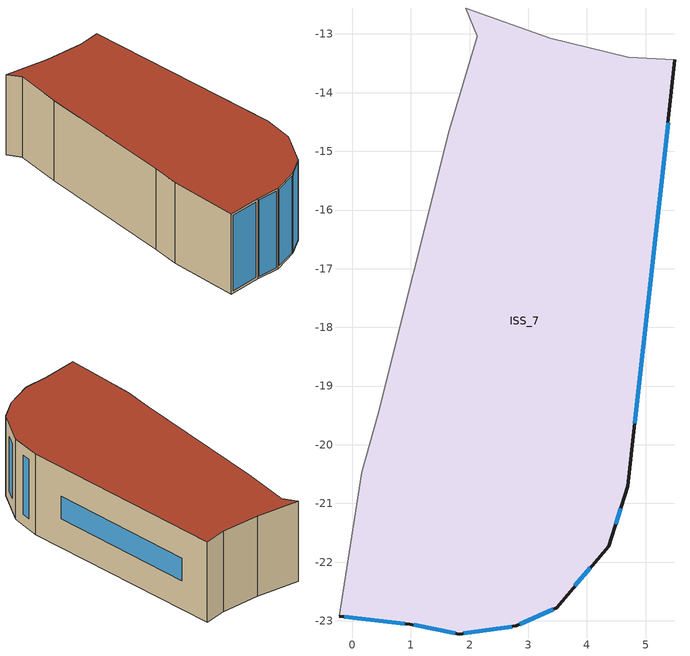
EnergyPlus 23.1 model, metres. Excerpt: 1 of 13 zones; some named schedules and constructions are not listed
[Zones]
ISS_7
 floor outside (90.1-2019 Nonresidential CZ 0 Exterior Floor (Mass)): -0.22,-22.92 0.16,-20.47 0.44,-19.49 1.65,-14.64 2.13,-13.04 1.93,-12.56 3.38,-13.07 4.71,-13.4 5.5,-13.44 4.7,-20.71 4.37,-21.73 3.48,-22.77 2.8,-23.09 1.83,-23.22 0.98,-23.06 z9
 wall outside (90.1-2019 Nonresidential CZ 0 Exterior Wall (Mass)): -0.22,-22.92 0.98,-23.06 1.83,-23.22 2.8,-23.09 3.48,-22.77 4.37,-21.73 4.7,-20.71 5.5,-13.44 z9:12
 wall to ISS_0 (Interior Partition (Mass)_FLIPPED): 5.5,-13.44 4.71,-13.4 3.38,-13.07 1.93,-12.56 2.13,-13.04 1.65,-14.64 0.44,-19.49 z9:12
 wall to ISS_11 (Interior Partition (Mass)): 0.44,-19.49 0.16,-20.47 -0.22,-22.92 z9:12
 window (90.1-2019 Nonresidential CZ 0 Glazing (Operable)): -0.13,-22.93 0.89,-23.05 z9.09:11.91; 1.05,-23.07 1.76,-23.21 z9.07:11.93; 1.9,-23.21 2.72,-23.1 z9.08:11.92; 2.85,-23.06 3.43,-22.8 z9.06:11.94; 3.8,-22.41 4.06,-22.1 z9.48:11.52; 4.49,-21.36 4.58,-21.08 z9.39:11.61; 4.81,-19.64 5.38,-14.51 z10.07:10.93
 roof outside (90.1-2019 Nonresidential CZ 0 Exterior Roof (Mass)): -0.22,-22.92 0.98,-23.06 1.83,-23.22 2.8,-23.09 3.48,-22.77 4.37,-21.73 4.7,-20.71 5.5,-13.44 4.71,-13.4 3.38,-13.07 1.93,-12.56 2.13,-13.04 1.65,-14.64 0.44,-19.49 0.16,-20.47 z12
[Schedule:Week:Daily]
CoolAvail_ISS_11_15: bf8d8d08-b5da-4eab-ab81-c7e2bc4feb84, 46694bac-1659-4936-ac25-1dc587c6151e, a7b93b7c-bb0d-4569-8ab5-263289a88eca, a6f73b0e-533f-4f09-9ae1-883daf27fab8, 7b0ea395-4744-4def-9f57-029d3dd74e19, 08c1e39c-960a-433e-9073-45c2b326f8cf, 9e58fef7-265b-4234-b35d-6513099853ff, bf8d8d08-b5da-4eab-ab81-c7e2bc4feb84, bf8d8d08-b5da-4eab-ab81-c7e2bc4feb84, bf8d8d08-b5da-4eab-ab81-c7e2bc4feb84, bf8d8d08-b5da-4eab-ab81-c7e2bc4feb84, bf8d8d08-b5da-4eab-ab81-c7e2bc4feb84
CoolAvail_ISS_11_16: 3b99b908-b67b-4082-9c57-f14cd4e20175, dcbf5a53-533c-48f1-bc7a-10c307c2ce74, 621fc430-6fa7-41aa-8575-27ae71a9f12b, 200463b3-062d-4a1d-bf36-fed1ff2f7d55, 7b2f8ec2-5717-4fe3-bdd1-4fc2317bb685, e6926a56-27a5-4f4a-8ddb-61bd12851976, b85d8ef4-832d-42d6-8bbc-591c5725e4ae, 3b99b908-b67b-4082-9c57-f14cd4e20175, 3b99b908-b67b-4082-9c57-f14cd4e20175, 3b99b908-b67b-4082-9c57-f14cd4e20175, 3b99b908-b67b-4082-9c57-f14cd4e20175, 3b99b908-b67b-4082-9c57-f14cd4e20175
CoolAvail_ISS_11_17: faf318e1-52bb-44b2-9559-41b3001244a9, c66cfd29-5af9-4e6c-a3ee-f7fb6640c622, fb7c023f-ec03-413f-b07d-d92b9ac5b466, 46f68e28-e864-40da-a2bf-d5357412eaba, 4700d6ba-9606-44f7-8714-5d4f0055c1bd, 7d5eb8ac-639b-46e3-bfbf-afe987bda89d, bb15e84b-718d-49d9-a2ed-4de5b00f072d, faf318e1-52bb-44b2-9559-41b3001244a9, faf318e1-52bb-44b2-9559-41b3001244a9, faf318e1-52bb-44b2-9559-41b3001244a9, faf318e1-52bb-44b2-9559-41b3001244a9, faf318e1-52bb-44b2-9559-41b3001244a9
CoolAvail_ISS_11_18: c71ad370-f608-45ec-94ff-412ab9c8d591, dc39d774-00dd-4167-add5-508ae4c5a254, aaaaf936-ef6c-4fa6-9fe8-a1a3edeff047, c71ad370-f608-45ec-94ff-412ab9c8d591, 85667b0f-253c-4fc0-b1a3-b59c0e00e3e3, f12a5308-02be-4f39-b291-fa425260f8d2, 39a611e9-6e07-44f2-bfbf-68aadf2830ba, c71ad370-f608-45ec-94ff-412ab9c8d591, c71ad370-f608-45ec-94ff-412ab9c8d591, c71ad370-f608-45ec-94ff-412ab9c8d591, c71ad370-f608-45ec-94ff-412ab9c8d591, c71ad370-f608-45ec-94ff-412ab9c8d591
CoolAvail_ISS_11_19: cf4da5fc-813a-42c6-a8cf-2b9b26fcd408, 5b5307dd-8704-4429-9e64-81538c3ab81d, 72f27e0f-b599-4d81-9918-0a94f5cc3f49, 47d734c6-dcec-4011-bd95-46f6d7a86160, 9cf70d63-5f0f-41fb-a418-96e44ca164e6, 6548734e-50a1-4eab-b1a1-846b9a044538, 5218c88c-08ca-4979-97bd-068abec87058, cf4da5fc-813a-42c6-a8cf-2b9b26fcd408, cf4da5fc-813a-42c6-a8cf-2b9b26fcd408, cf4da5fc-813a-42c6-a8cf-2b9b26fcd408, cf4da5fc-813a-42c6-a8cf-2b9b26fcd408, cf4da5fc-813a-42c6-a8cf-2b9b26fcd408
CoolAvail_ISS_11_20: 4a28bebf-378b-4e0c-98c7-5912cbc0f532, 3acbb844-98a0-44dd-9f8c-a763c2830a79, cf4da5fc-813a-42c6-a8cf-2b9b26fcd408, 88bcd4fe-2e18-43e4-966d-ed453cccf67b, 3cb64b28-6660-477c-87e6-b5ec23b45f9e, fff63c10-cad4-4c0c-a8a8-9c0b9824a16e, 31665143-5f46-4cf0-bce6-529c360b87a2, 4a28bebf-378b-4e0c-98c7-5912cbc0f532, 4a28bebf-378b-4e0c-98c7-5912cbc0f532, 4a28bebf-378b-4e0c-98c7-5912cbc0f532, 4a28bebf-378b-4e0c-98c7-5912cbc0f532, 4a28bebf-378b-4e0c-98c7-5912cbc0f532
CoolAvail_ISS_11_21: 10ea3e9c-c8e4-4c9f-9a24-6f8235490943, 7fac5dca-6247-45cd-8dfd-59ff1113f6d2, fdb1ab0e-c8ed-4873-981d-3b4b36397622, fa0bea73-c2e6-45e3-96d8-af98ac851d88, 41617b40-5751-42f6-8f46-a5aadaf03c91, b0a7b671-b70a-4647-ab0c-9003cefbd400, 939bb1c0-6e51-47b4-9cfe-0db9ee19da19, 10ea3e9c-c8e4-4c9f-9a24-6f8235490943, 10ea3e9c-c8e4-4c9f-9a24-6f8235490943, 10ea3e9c-c8e4-4c9f-9a24-6f8235490943, 10ea3e9c-c8e4-4c9f-9a24-6f8235490943, 10ea3e9c-c8e4-4c9f-9a24-6f8235490943
CoolAvail_ISS_11_22: 820141ac-03eb-4e58-a5b8-6f2c45d92f95, ca7a26c0-72df-4689-81e8-63cdea68c050, d67e7feb-ccfe-464f-92c3-b16381141cd6, cebbc58f-77ce-4730-93be-abe6f592f073, bd45c754-21c7-4c35-83bf-dd566571be01, 3880684c-4c2a-4487-a7e7-7d189b46f996, 6e76de09-a941-4bd2-b96f-27ccec68bb94, 820141ac-03eb-4e58-a5b8-6f2c45d92f95, 820141ac-03eb-4e58-a5b8-6f2c45d92f95, 820141ac-03eb-4e58-a5b8-6f2c45d92f95, 820141ac-03eb-4e58-a5b8-6f2c45d92f95, 820141ac-03eb-4e58-a5b8-6f2c45d92f95
CoolAvail_ISS_11_23: d70b2462-30a3-417d-9b55-76244d579941, 15f13d3f-b812-470b-b1af-9bdc06affd63, 5b780c38-c860-4b71-bae9-05cf259ed1fe, e1876e78-e687-400e-be40-ea94c5217d87, 8fdf88a8-82d9-410f-843e-46d4e1988e20, 597babd5-8b72-400e-8490-dbf98d6e2a09, 6da934b6-2253-4638-820a-9997a3fc5da8, d70b2462-30a3-417d-9b55-76244d579941, d70b2462-30a3-417d-9b55-76244d579941, d70b2462-30a3-417d-9b55-76244d579941, d70b2462-30a3-417d-9b55-76244d579941, d70b2462-30a3-417d-9b55-76244d579941
CoolAvail_ISS_11_24: 475d144a-8d13-4d58-a2da-3ab2e93dc7e7, 789598b5-f611-412a-b310-098c0f691a5d, 755330d8-1b22-4534-a02a-c53480b3a4e5, f78329c8-9ffc-489f-a2f5-fb6cb1761558, b2c2869d-ed13-4fac-99c7-aaf49e3b7844, 090aaad5-a128-486d-b200-6d922c48acf5, 44e7aa45-dbd7-4abf-8184-9797e4b36311, 475d144a-8d13-4d58-a2da-3ab2e93dc7e7, 475d144a-8d13-4d58-a2da-3ab2e93dc7e7, 475d144a-8d13-4d58-a2da-3ab2e93dc7e7, 475d144a-8d13-4d58-a2da-3ab2e93dc7e7, 475d144a-8d13-4d58-a2da-3ab2e93dc7e7
CoolAvail_ISS_11_25: 2b311644-3143-4e4f-ad19-09aa724a8dff, fe849b11-955d-4684-bbd0-a1e9b4aa19b6, 2e6fd446-64fd-454b-83e0-e820f9a5f52d, 9d987cba-2a7a-496d-b90f-662575cd5dd9, 59074af8-0a25-4315-856b-2edfad9a8916, 3a1e6eef-4dd5-40d8-a92a-1dea604d18d4, 01b983bd-2d17-4f0a-968b-3c204645bb15, 2b311644-3143-4e4f-ad19-09aa724a8dff, 2b311644-3143-4e4f-ad19-09aa724a8dff, 2b311644-3143-4e4f-ad19-09aa724a8dff, 2b311644-3143-4e4f-ad19-09aa724a8dff, 2b311644-3143-4e4f-ad19-09aa724a8dff
CoolAvail_ISS_11_26: 545cab68-ce3c-483e-81aa-25f490a46d86, e9d7cb86-8601-40d2-95b1-3c92e2f1f32f, e268dd3c-0642-40bb-803e-666368799ee4, ae668b5a-15f4-4d0c-9872-3a52cf0d1db1, c3fa998d-de58-419b-80c0-a574417382d2, 7d81ac5d-b26f-415c-8e6a-4ece4cfa260c, a498241e-d729-40bc-991e-5e8d708b7bc9, 545cab68-ce3c-483e-81aa-25f490a46d86, 545cab68-ce3c-483e-81aa-25f490a46d86, 545cab68-ce3c-483e-81aa-25f490a46d86, 545cab68-ce3c-483e-81aa-25f490a46d86, 545cab68-ce3c-483e-81aa-25f490a46d86
CoolAvail_ISS_11_27: e013dee8-fee1-44bd-93ae-b3065944c017, d6b96865-a13e-4037-9788-64715abd1b9b, 8b5f9b8a-5b1f-4d82-ae2a-c83ae0d0c6d3, fe860b76-c3cd-4067-b260-22ef71d79255, 1038f0ee-0592-4279-8759-f8a5b7ff0be9, 38166ebe-7deb-496d-aee1-63fe53fd5d6f, f328ec1c-159e-4b23-a9ba-813a56d7d32e, e013dee8-fee1-44bd-93ae-b3065944c017, e013dee8-fee1-44bd-93ae-b3065944c017, e013dee8-fee1-44bd-93ae-b3065944c017, e013dee8-fee1-44bd-93ae-b3065944c017, e013dee8-fee1-44bd-93ae-b3065944c017
CoolAvail_ISS_11_28: e95ca637-2c29-443c-aac9-ba59b1dee0f8, b6064c5e-1f52-49ba-bab2-bca20717d0fd, 868b4ff2-61c0-4b7b-9a5f-ca60dd09d27a, 08289204-ecfb-4d65-829f-a1414e8ace1a, 46f68e28-e864-40da-a2bf-d5357412eaba, f83a6363-48d5-4fba-9f21-57b9a9ad5f78, 10ea3e9c-c8e4-4c9f-9a24-6f8235490943, e95ca637-2c29-443c-aac9-ba59b1dee0f8, e95ca637-2c29-443c-aac9-ba59b1dee0f8, e95ca637-2c29-443c-aac9-ba59b1dee0f8, e95ca637-2c29-443c-aac9-ba59b1dee0f8, e95ca637-2c29-443c-aac9-ba59b1dee0f8
CoolAvail_ISS_11_29: 571d3694-669f-439a-bcb0-6cf6216108a2, 1a79cb03-f92c-4589-8d75-bc6275836837, 8661a43f-711f-4b17-8503-5213d123ea7a, a0229f07-dc1c-4560-a905-13b11cc59c09, 46f68e28-e864-40da-a2bf-d5357412eaba, 46f68e28-e864-40da-a2bf-d5357412eaba, a568f926-99aa-414a-a7ea-b3768ceeb753, 571d3694-669f-439a-bcb0-6cf6216108a2, 571d3694-669f-439a-bcb0-6cf6216108a2, 571d3694-669f-439a-bcb0-6cf6216108a2, 571d3694-669f-439a-bcb0-6cf6216108a2, 571d3694-669f-439a-bcb0-6cf6216108a2
CoolAvail_ISS_11_30: 45061b19-febd-4526-9570-1f21a7086f0c, 12531b47-a778-409a-afc3-5f5a1a383e38, 59666eb1-6c28-46bb-940b-6ca59630d910, cd744dcf-dce2-4d4b-a7f8-daa602f3d211, 0ca7b911-3826-4d48-a57a-7394f15a51f2, f6108009-b0aa-49ae-94be-0677e594ceb6, 820c4c58-c42d-41e9-b215-4e7bf05f5197, 45061b19-febd-4526-9570-1f21a7086f0c, 45061b19-febd-4526-9570-1f21a7086f0c, 45061b19-febd-4526-9570-1f21a7086f0c, 45061b19-febd-4526-9570-1f21a7086f0c, 45061b19-febd-4526-9570-1f21a7086f0c
CoolAvail_ISS_11_31: 9cc47e2c-ee00-4099-96b8-4162a42716a7, 88bcd4fe-2e18-43e4-966d-ed453cccf67b, 8661a43f-711f-4b17-8503-5213d123ea7a, 10df2edd-0f84-4e5f-b701-53d8b9d13dc2, 2a0d46ec-18cd-4a02-8e4a-311bff42c3ea, cb1b3717-686f-4d32-bbe1-ea75913f93bd, fc997b3a-f9f1-40cb-b1c0-d35cee9c5c25, 9cc47e2c-ee00-4099-96b8-4162a42716a7, 9cc47e2c-ee00-4099-96b8-4162a42716a7, 9cc47e2c-ee00-4099-96b8-4162a42716a7, 9cc47e2c-ee00-4099-96b8-4162a42716a7, 9cc47e2c-ee00-4099-96b8-4162a42716a7
CoolAvail_ISS_11_32: fa8c74fe-c95d-4660-b85a-88cf6b44ead0, 185236a1-42cc-4378-8d2a-f0c687be8152, 646e6a7b-e232-4f54-a341-6ea0961270c4, 5ef0380c-8530-4672-89b2-d0053777c4b0, 184a39fc-adbe-4550-bd70-535d58a703fa, 72b43716-8d98-4033-a577-9813a5c5ed84, a2b35108-d538-4e8f-9979-27f03970389e, fa8c74fe-c95d-4660-b85a-88cf6b44ead0, fa8c74fe-c95d-4660-b85a-88cf6b44ead0, fa8c74fe-c95d-4660-b85a-88cf6b44ead0, fa8c74fe-c95d-4660-b85a-88cf6b44ead0, fa8c74fe-c95d-4660-b85a-88cf6b44ead0
CoolAvail_ISS_11_33: 5494cabf-0719-4997-ac73-9b5e24d4f528, 6db75396-19b1-46b9-8235-e91e69c05566, 872ae464-bc5c-41e4-ab98-84459ce587c9, 91d1037a-2dc5-4426-b058-420dc496d604, b169fd0d-a363-4637-a59b-2c954cb74e7c, fdb1ab0e-c8ed-4873-981d-3b4b36397622, 7196ffaf-b576-46e3-aa76-b70bf992a3f0, 5494cabf-0719-4997-ac73-9b5e24d4f528, 5494cabf-0719-4997-ac73-9b5e24d4f528, 5494cabf-0719-4997-ac73-9b5e24d4f528, 5494cabf-0719-4997-ac73-9b5e24d4f528, 5494cabf-0719-4997-ac73-9b5e24d4f528
CoolAvail_ISS_11_34: ea04392c-e9c8-4168-be16-abac06a691cf, 99dec3e1-bac3-4d96-8738-6f196348ee5c, f8c5082e-a237-4130-a017-d6e29cf6c566, 0bacbfc9-5ecd-42bf-937d-7f05193bacb1, 9338b558-b06d-40e3-98d1-683436e893bc, cbcac942-5ac6-497f-90c1-b73735c17716, ce094aa2-080d-43a6-8362-0479873b68df, ea04392c-e9c8-4168-be16-abac06a691cf, ea04392c-e9c8-4168-be16-abac06a691cf, ea04392c-e9c8-4168-be16-abac06a691cf, ea04392c-e9c8-4168-be16-abac06a691cf, ea04392c-e9c8-4168-be16-abac06a691cf
CoolAvail_ISS_11_35: d8a31d8f-75b0-446f-8f73-4dab2d5eed0f, 3d3f794c-1ec6-4740-9d07-d3bc5787070e, 600e6f81-509e-41a3-bf2a-7f4d4cd3f12d, fb8483dc-7f45-461b-b657-57cfb4a0f116, dbd4606c-3431-4140-add9-9da3cfab12af, 47ade2ef-f521-4468-a89a-ca1d94eb3f8d, 865ad902-8718-419c-ba38-6eb7f9723016, d8a31d8f-75b0-446f-8f73-4dab2d5eed0f, d8a31d8f-75b0-446f-8f73-4dab2d5eed0f, d8a31d8f-75b0-446f-8f73-4dab2d5eed0f, d8a31d8f-75b0-446f-8f73-4dab2d5eed0f, d8a31d8f-75b0-446f-8f73-4dab2d5eed0f
CoolAvail_ISS_11_36: 5bfff525-f3c7-4879-bdef-dd42af90710c, 4a28bebf-378b-4e0c-98c7-5912cbc0f532, b922b942-fdab-4a96-9b47-d4432acc14f1, 28b5e9c5-ec92-4bc0-880e-c13979e5b68a, 9e27aeda-e383-459f-8111-847aee1a07f8, 5b833201-b28d-4821-8bcc-1962c3eedb27, 2e6fd446-64fd-454b-83e0-e820f9a5f52d, 5bfff525-f3c7-4879-bdef-dd42af90710c, 5bfff525-f3c7-4879-bdef-dd42af90710c, 5bfff525-f3c7-4879-bdef-dd42af90710c, 5bfff525-f3c7-4879-bdef-dd42af90710c, 5bfff525-f3c7-4879-bdef-dd42af90710c
CoolAvail_ISS_11_37: 46f68e28-e864-40da-a2bf-d5357412eaba, 3a127710-7443-45f8-9489-889a76faaeff, eb2fa523-9aea-4a86-822f-7402be31336a, 85ee5b97-4fa1-480e-a81b-23baca38898e, c1d74090-dc97-4b67-bd84-a8115544f061, 836c73d3-2576-4144-97e6-c70854d764d6, 0b6cf2cc-02c6-4932-88ad-d99945c2565a, 46f68e28-e864-40da-a2bf-d5357412eaba, 46f68e28-e864-40da-a2bf-d5357412eaba, 46f68e28-e864-40da-a2bf-d5357412eaba, 46f68e28-e864-40da-a2bf-d5357412eaba, 46f68e28-e864-40da-a2bf-d5357412eaba
CoolAvail_ISS_11_38: 5b44b215-89ad-466a-9d7a-e6cb0c1999ba, 88c201f4-a5f6-491a-bc11-c75b9bd2e93f, 5bfff525-f3c7-4879-bdef-dd42af90710c, 454b3b25-2b2f-49a6-8bed-e14204a32b55, 744dab85-5a37-4e81-9f92-61f0bdaf9431, 3e861000-1ec8-46bf-b579-71132bfb23a5, 2a9cda35-25b3-4e50-900b-b9b739b834aa, 5b44b215-89ad-466a-9d7a-e6cb0c1999ba, 5b44b215-89ad-466a-9d7a-e6cb0c1999ba, 5b44b215-89ad-466a-9d7a-e6cb0c1999ba, 5b44b215-89ad-466a-9d7a-e6cb0c1999ba, 5b44b215-89ad-466a-9d7a-e6cb0c1999ba
CoolAvail_ISS_11_39: d05bd24d-796b-48bf-8bc5-fa42b119640c, 5b0ed4c9-7ceb-4b8c-a43c-ed9929f58d1e, 42116582-086e-478e-a545-e69779dd8a52, da6a2a0d-ac28-4011-a787-516f61c1a55f, 7ab4d364-6ba9-438d-8f5d-1eddf824954b, 24ef2dfb-7799-47fd-aa30-c4119d08dbd6, 46f68e28-e864-40da-a2bf-d5357412eaba, d05bd24d-796b-48bf-8bc5-fa42b119640c, d05bd24d-796b-48bf-8bc5-fa42b119640c, d05bd24d-796b-48bf-8bc5-fa42b119640c, d05bd24d-796b-48bf-8bc5-fa42b119640c, d05bd24d-796b-48bf-8bc5-fa42b119640c
CoolAvail_ISS_11_40: a0229f07-dc1c-4560-a905-13b11cc59c09, 7c36500b-8f66-47ac-915e-d734a9855751, 8be4abe7-000c-42f9-aa1f-6b8a2ac92743, 2e27c99f-a5c0-4f60-9206-11009ee6b478, 814d7899-a77d-42ff-af6e-11b54aa89900, db5997a3-e434-4ba0-9f3c-0db9acbed074, 1fd36c70-2295-48b5-9395-b3c8fa6ed09c, a0229f07-dc1c-4560-a905-13b11cc59c09, a0229f07-dc1c-4560-a905-13b11cc59c09, a0229f07-dc1c-4560-a905-13b11cc59c09, a0229f07-dc1c-4560-a905-13b11cc59c09, a0229f07-dc1c-4560-a905-13b11cc59c09
CoolAvail_ISS_11_41: 2a72a13d-5e4b-44db-ad01-76264dc349fa, 51ef5e7c-7b1d-4df3-9b0a-0fbe2372d03c, 6122a214-3f2d-4de6-bf8e-379ec44e7dd8, 803fcd09-69c6-40dd-9b35-5d7ac15a68d8, 2538803e-4c51-472b-b103-07a3d55689f9, a272fd6b-d428-4692-ada8-1e738b84d36b, adef7895-6f02-48d0-9f4d-54e5f1119188, 2a72a13d-5e4b-44db-ad01-76264dc349fa, 2a72a13d-5e4b-44db-ad01-76264dc349fa, 2a72a13d-5e4b-44db-ad01-76264dc349fa, 2a72a13d-5e4b-44db-ad01-76264dc349fa, 2a72a13d-5e4b-44db-ad01-76264dc349fa
CoolAvail_ISS_11_42: 78c93035-ebce-4343-b1a8-f86602726ac7, 604badd7-400e-43fb-bd32-c34a42cb7ecd, 0c0d324b-0d6b-4f90-bb7c-1137a90bd877, c10c4fbe-61ee-4d52-8bae-482017d4afb2, df0bba37-3d70-4a9e-bf06-86b61b93159a, 3cb0e0dd-037d-4dde-8597-6468a4d6918c, 125e9192-c0aa-4bd7-8597-20248584bc62, 78c93035-ebce-4343-b1a8-f86602726ac7, 78c93035-ebce-4343-b1a8-f86602726ac7, 78c93035-ebce-4343-b1a8-f86602726ac7, 78c93035-ebce-4343-b1a8-f86602726ac7, 78c93035-ebce-4343-b1a8-f86602726ac7
CoolAvail_ISS_11_43: d6dcf4c3-3c31-4ad2-a140-0da0cadc56a7, 99ba14a1-6c44-4f38-ba13-93252c98763a, 330628cd-783c-4e4e-861e-a357226f984d, 41c35824-3f9f-43df-8edd-b30b44d2a37a, 478a7a83-7c34-47a1-80c9-d558c050b604, f7b08b5d-0dda-45f4-8219-4d22e9f62385, b39bc4c5-9218-422b-b413-d69710c60b74, d6dcf4c3-3c31-4ad2-a140-0da0cadc56a7, d6dcf4c3-3c31-4ad2-a140-0da0cadc56a7, d6dcf4c3-3c31-4ad2-a140-0da0cadc56a7, d6dcf4c3-3c31-4ad2-a140-0da0cadc56a7, d6dcf4c3-3c31-4ad2-a140-0da0cadc56a7
CoolAvail_ISS_11_44: 78e55134-c146-4401-bc54-34c713d829d2, bdb04c5f-5c95-4945-8cfd-93e3131f8926, 6c612a57-929d-4dfc-8748-f7e01d78e87b, 73f8adfb-2b02-49ce-b917-dc74dc9f2e5f, 4a56945c-6f69-44a9-8f50-3a34e26c2db6, a6698840-9b46-4a97-bcc8-f7cda19bc93f, 2fb50c63-efcc-41cf-b813-91b9eca99eb9, 78e55134-c146-4401-bc54-34c713d829d2, 78e55134-c146-4401-bc54-34c713d829d2, 78e55134-c146-4401-bc54-34c713d829d2, 78e55134-c146-4401-bc54-34c713d829d2, 78e55134-c146-4401-bc54-34c713d829d2
CoolAvail_ISS_11_45: 768736c6-1e3d-478b-935d-de285d9124b7, 12531b47-a778-409a-afc3-5f5a1a383e38, ad1631eb-f151-4929-a83b-de4f56066a8f, 22b36ce7-05db-412a-9cf0-3c84da4ce7ab, 42116582-086e-478e-a545-e69779dd8a52, 053eccda-6cb1-4086-9d93-7d8252609908, 768736c6-1e3d-478b-935d-de285d9124b7, 768736c6-1e3d-478b-935d-de285d9124b7, 768736c6-1e3d-478b-935d-de285d9124b7, 768736c6-1e3d-478b-935d-de285d9124b7, 768736c6-1e3d-478b-935d-de285d9124b7, 768736c6-1e3d-478b-935d-de285d9124b7
CoolAvail_ISS_11_46: 112c67cb-92bf-435b-ae7b-1489d35ec978, 604badd7-400e-43fb-bd32-c34a42cb7ecd, 403f3a57-031d-411d-a35e-dd83f031fb06, 9fe8c835-75a3-47c4-8fd8-73a2e7829854, 1bd8f6d5-efdc-47d3-8767-3f77d1b1a966, c5cf582d-59e6-4231-a916-9f151ef5aff2, c0f120cf-fb1f-410e-a31c-d27ab80a34c5, 112c67cb-92bf-435b-ae7b-1489d35ec978, 112c67cb-92bf-435b-ae7b-1489d35ec978, 112c67cb-92bf-435b-ae7b-1489d35ec978, 112c67cb-92bf-435b-ae7b-1489d35ec978, 112c67cb-92bf-435b-ae7b-1489d35ec978
CoolAvail_ISS_11_47: 1b55bb03-ed1a-46cd-a726-b8643300a78f, ac87f1b8-a690-45cb-baaa-ac4409d26367, 6f1bff23-3d9b-4e3a-b3b2-22b0721e3ef4, f8be8b45-04d6-4e99-9c00-b5c0ca24a190, e5bc79c3-6e81-44bb-bf70-967e13f0bdad, 3218934a-0097-4794-a98d-c844a32a225b, fb536831-2a13-453a-abd2-06d308c2a27d, 1b55bb03-ed1a-46cd-a726-b8643300a78f, 1b55bb03-ed1a-46cd-a726-b8643300a78f, 1b55bb03-ed1a-46cd-a726-b8643300a78f, 1b55bb03-ed1a-46cd-a726-b8643300a78f, 1b55bb03-ed1a-46cd-a726-b8643300a78f
CoolAvail_ISS_11_48: b2925905-6abb-4c02-abba-91a726e9064c, 3f169990-f9ce-4dbb-84c6-894221037448, 32e76b73-f0bd-4490-b05c-b073849b9779, 613dd8b9-d0cb-4047-99e2-85bffd7cc064, d19892b5-b04d-401b-b5eb-d2cb441ee56a, 233604b9-45ae-4392-af2f-cba5c79e4975, 68e656c7-341f-4366-9bd7-30d77fa6db42, b2925905-6abb-4c02-abba-91a726e9064c, b2925905-6abb-4c02-abba-91a726e9064c, b2925905-6abb-4c02-abba-91a726e9064c, b2925905-6abb-4c02-abba-91a726e9064c, b2925905-6abb-4c02-abba-91a726e9064c
CoolAvail_ISS_11_49: 74552c46-30ab-4759-94e8-63e3d1f7accb, d6e55a8f-bc87-45cd-9c9f-cd70924e27a5, 021e1a17-10e8-4b2d-b519-0cf3192cc715, d254b795-3fdf-4f39-80ff-e140f63d290e, 1d480875-807e-48c1-9200-7516ebc32ad7, 64881aca-a996-45d7-b077-b1b3d227525a, 4489f36e-e3c6-4e4b-bd5f-265baaedea73, 74552c46-30ab-4759-94e8-63e3d1f7accb, 74552c46-30ab-4759-94e8-63e3d1f7accb, 74552c46-30ab-4759-94e8-63e3d1f7accb, 74552c46-30ab-4759-94e8-63e3d1f7accb, 74552c46-30ab-4759-94e8-63e3d1f7accb
CoolAvail_ISS_11_50: 471115d3-0f87-48e8-b825-fac5a6f35d6c, 8be4abe7-000c-42f9-aa1f-6b8a2ac92743, 158876e2-13fd-4787-95ae-b86d372af880, 2a169ae8-9acd-4529-9eee-55b8eb574f1b, ca860249-6253-49f4-b145-16789525877a, 31280550-7689-42ee-840a-ab6c0e466e40, 720e0b40-1fdb-4e75-af50-1b9984cfd1a4, 471115d3-0f87-48e8-b825-fac5a6f35d6c, 471115d3-0f87-48e8-b825-fac5a6f35d6c, 471115d3-0f87-48e8-b825-fac5a6f35d6c, 471115d3-0f87-48e8-b825-fac5a6f35d6c, 471115d3-0f87-48e8-b825-fac5a6f35d6c
CoolAvail_ISS_11_51: 59112f08-b127-4301-906f-b836840b287e, bb00959c-f919-4aed-8de9-f9c1df3630f8, de2802b0-cc67-4408-8fd1-7e9211b10048, d257d055-b112-40be-82b2-c4495abe85c7, ddf9be1b-2dac-4bf2-9cbc-7e794f62100c, 49d97e55-3071-46c9-941b-d634227f9f2a, cb1b3717-686f-4d32-bbe1-ea75913f93bd, 59112f08-b127-4301-906f-b836840b287e, 59112f08-b127-4301-906f-b836840b287e, 59112f08-b127-4301-906f-b836840b287e, 59112f08-b127-4301-906f-b836840b287e, 59112f08-b127-4301-906f-b836840b287e
CoolAvail_ISS_11_52: 78bfa29d-fe78-4bb4-9f64-e69e04f39406, 78bfa29d-fe78-4bb4-9f64-e69e04f39406, 78bfa29d-fe78-4bb4-9f64-e69e04f39406, 78bfa29d-fe78-4bb4-9f64-e69e04f39406, 78bfa29d-fe78-4bb4-9f64-e69e04f39406, 78bfa29d-fe78-4bb4-9f64-e69e04f39406, 78bfa29d-fe78-4bb4-9f64-e69e04f39406, 78bfa29d-fe78-4bb4-9f64-e69e04f39406, 78bfa29d-fe78-4bb4-9f64-e69e04f39406, 78bfa29d-fe78-4bb4-9f64-e69e04f39406, 78bfa29d-fe78-4bb4-9f64-e69e04f39406, 78bfa29d-fe78-4bb4-9f64-e69e04f39406
NatVentAvail_ISS_11_0: 347d55b7-038e-4562-bce8-456b87efe422, 9497c3f9-e4f3-4ae8-9b5e-6f440661514e, 02c75c42-13c4-4a81-95b2-7d0787e539a0, 1f5bb4e1-6097-4445-aa30-08b131c5a8f0, 6a036ade-b22a-40b1-a59a-fc9928e33420, cdcac5e7-2935-42b6-a401-44e7ff1a3379, bb2921c9-3083-47d7-adc0-0439cd541f1d, 347d55b7-038e-4562-bce8-456b87efe422, 347d55b7-038e-4562-bce8-456b87efe422, 347d55b7-038e-4562-bce8-456b87efe422, 347d55b7-038e-4562-bce8-456b87efe422, 347d55b7-038e-4562-bce8-456b87efe422
NatVentAvail_ISS_11_1: 31e6458c-07ac-4517-9220-31c48d09a3b9, 808b53e7-b6eb-416f-b75c-5a60ae408371, 2a0bdd91-2ab7-455f-9d66-9f0dcc569485, 2f2a32ef-c756-4c4e-acc4-de23138b763c, 3d5812fc-4e48-4f03-85a1-51b9f05794ff, eed53eab-8b4b-4f1c-9231-a5dca8a631a8, 1a875456-26a8-41d9-bcb1-23a2e93c5b05, 31e6458c-07ac-4517-9220-31c48d09a3b9, 31e6458c-07ac-4517-9220-31c48d09a3b9, 31e6458c-07ac-4517-9220-31c48d09a3b9, 31e6458c-07ac-4517-9220-31c48d09a3b9, 31e6458c-07ac-4517-9220-31c48d09a3b9
NatVentAvail_ISS_11_2: 84ae7651-f4de-44b9-9899-2582cbdb995d, 495f6a35-d38b-4195-8a37-4b40f724b044, 3d5812fc-4e48-4f03-85a1-51b9f05794ff, a0e33699-6675-4571-9d88-4c12ba26899f, 9497c3f9-e4f3-4ae8-9b5e-6f440661514e, efa8682e-43cf-4f3c-b0e6-29221eeec237, 5867c58b-4625-41f3-b584-9ebb24ec32a8, 84ae7651-f4de-44b9-9899-2582cbdb995d, 84ae7651-f4de-44b9-9899-2582cbdb995d, 84ae7651-f4de-44b9-9899-2582cbdb995d, 84ae7651-f4de-44b9-9899-2582cbdb995d, 84ae7651-f4de-44b9-9899-2582cbdb995d
NatVentAvail_ISS_11_3: a818ccd2-c854-43d0-9f66-eb4bd9638d8e, 6e76de09-a941-4bd2-b96f-27ccec68bb94, fe6c31c8-0dda-4b75-81b7-5c1efcddb083, dda988eb-bae8-4d63-86a5-b6c0bda95034, 7a904727-3a56-424e-8116-60c6ad07f1dc, 347d55b7-038e-4562-bce8-456b87efe422, dd8d3e53-b593-4d87-9bc4-be4af5198a33, a818ccd2-c854-43d0-9f66-eb4bd9638d8e, a818ccd2-c854-43d0-9f66-eb4bd9638d8e, a818ccd2-c854-43d0-9f66-eb4bd9638d8e, a818ccd2-c854-43d0-9f66-eb4bd9638d8e, a818ccd2-c854-43d0-9f66-eb4bd9638d8e
NatVentAvail_ISS_11_4: 0c759d3e-a654-4724-93b5-70c13bc12d1d, 021d0772-810e-4e4b-8f2a-a1619a49f355, e0df6127-968f-45f9-8c87-5caeb0cafc55, bfaec549-311d-4496-abb4-5617f4cc1a59, 4980f9f0-cd16-43dd-8c59-504c34da3416, b817c66c-6d6a-45e4-a55e-97319d023a8b, 021d0772-810e-4e4b-8f2a-a1619a49f355, 0c759d3e-a654-4724-93b5-70c13bc12d1d, 0c759d3e-a654-4724-93b5-70c13bc12d1d, 0c759d3e-a654-4724-93b5-70c13bc12d1d, 0c759d3e-a654-4724-93b5-70c13bc12d1d, 0c759d3e-a654-4724-93b5-70c13bc12d1d
NatVentAvail_ISS_11_5: dea2bbc8-2288-40d1-a2d5-a177ac33657e, dc8b5669-3ebe-45cf-9e0a-796c1a786df0, b135f7d7-2b4b-4e37-bfe0-58334846911b, 2333cbfa-4dd2-4999-97ab-03a3268194e9, 5707c89a-2f09-4238-a486-8c2d0057f9b6, 9dfa8010-5864-48b9-aace-82d37f85b587, d58aaad8-7cbd-4782-a375-7b6575282f05, dea2bbc8-2288-40d1-a2d5-a177ac33657e, dea2bbc8-2288-40d1-a2d5-a177ac33657e, dea2bbc8-2288-40d1-a2d5-a177ac33657e, dea2bbc8-2288-40d1-a2d5-a177ac33657e, dea2bbc8-2288-40d1-a2d5-a177ac33657e
NatVentAvail_ISS_11_6: 1d8e266b-bb19-4368-9dd6-c44a9e71e150, f8c5082e-a237-4130-a017-d6e29cf6c566, cd7e5bb2-f1bc-4af8-801a-55bbcf77cb89, 1aaf95b1-6b11-4f20-b636-f8c9cd44f9f6, 49ae3206-3ec9-4832-a4c2-0d7b4eac3c65, b8ffa932-6720-4a41-9c80-de49e67e423e, a86efa0d-8891-41c0-89a9-eb536844657b, 1d8e266b-bb19-4368-9dd6-c44a9e71e150, 1d8e266b-bb19-4368-9dd6-c44a9e71e150, 1d8e266b-bb19-4368-9dd6-c44a9e71e150, 1d8e266b-bb19-4368-9dd6-c44a9e71e150, 1d8e266b-bb19-4368-9dd6-c44a9e71e150
NatVentAvail_ISS_11_7: 2b8a7710-590c-4735-8937-afae2f743f59, 926fce72-2cba-4f06-8e61-ee34aca217cf, 30858728-6386-4b68-892c-7b175f19578c, e7437833-518d-486e-8f46-e43f1733b808, 54c7a7a4-bd24-4fff-9f99-4840ac86f206, 00c50d44-a893-462e-adc5-a616422e0ef9, 0575a820-2eae-4c1c-bbd0-3531ec3c33dc, 2b8a7710-590c-4735-8937-afae2f743f59, 2b8a7710-590c-4735-8937-afae2f743f59, 2b8a7710-590c-4735-8937-afae2f743f59, 2b8a7710-590c-4735-8937-afae2f743f59, 2b8a7710-590c-4735-8937-afae2f743f59
NatVentAvail_ISS_11_8: 9d74e3d4-a9a9-48a3-84d8-704d79f904d0, 8089f7d0-f13f-46e6-a13c-d41517ad9383, 20437749-1463-4af0-aa40-cb234d343798, 9015eb93-7869-414a-ae01-0db2bcecc531, dec17c5b-4049-43e1-9a90-a723a8944471, 2026730f-dd33-4f01-8a14-8376efc71115, 47c5d768-7b4a-48a1-808d-429495cd01bc, 9d74e3d4-a9a9-48a3-84d8-704d79f904d0, 9d74e3d4-a9a9-48a3-84d8-704d79f904d0, 9d74e3d4-a9a9-48a3-84d8-704d79f904d0, 9d74e3d4-a9a9-48a3-84d8-704d79f904d0, 9d74e3d4-a9a9-48a3-84d8-704d79f904d0
NatVentAvail_ISS_11_9: 0eb51b7f-a4f0-4607-9c4d-6b9d2864478f, 6ae1809d-5a85-45a9-857c-42673be4954a, 47c5d768-7b4a-48a1-808d-429495cd01bc, 77480b0d-aeae-478d-a96b-37a4d4199b45, 9eba3db1-355f-42c7-9c13-37b01b408a15, f0b2b9be-24b4-4280-986e-e782a73990e1, 47cff60b-bd3d-4ae0-ad14-3ebb443ef9d5, 0eb51b7f-a4f0-4607-9c4d-6b9d2864478f, 0eb51b7f-a4f0-4607-9c4d-6b9d2864478f, 0eb51b7f-a4f0-4607-9c4d-6b9d2864478f, 0eb51b7f-a4f0-4607-9c4d-6b9d2864478f, 0eb51b7f-a4f0-4607-9c4d-6b9d2864478f
NatVentAvail_ISS_11_10: 9912cebe-4070-46c5-aca3-2e11fc6e50f9, 47c5d768-7b4a-48a1-808d-429495cd01bc, c53c6bee-c25f-4ac5-96c2-53c2e5ef0bc5, 24660c3e-e053-4e0b-a3a2-e134f5c7cfdc, 553eecc1-0424-4e8a-b2f8-0fe1840c3f1f, c3c61266-f6da-4284-9b9b-1aae67e0f11b, bf46ae58-0cb1-40f5-b615-3cb060d1ccae, 9912cebe-4070-46c5-aca3-2e11fc6e50f9, 9912cebe-4070-46c5-aca3-2e11fc6e50f9, 9912cebe-4070-46c5-aca3-2e11fc6e50f9, 9912cebe-4070-46c5-aca3-2e11fc6e50f9, 9912cebe-4070-46c5-aca3-2e11fc6e50f9
NatVentAvail_ISS_11_11: 47c5d768-7b4a-48a1-808d-429495cd01bc, f7772115-8a17-4abc-aca6-0985ffa1d231, b4131f45-e422-40ec-b2a9-956249e4f700, 338b2587-ee57-4e5b-acb7-2cda7bef30c7, 30954edf-17c5-43a4-9fbb-cfd349146233, fe036796-60d1-4e3b-a834-0a3b108878d4, 5508df6a-9fa0-4c98-a0a9-b120a6e6ca85, 47c5d768-7b4a-48a1-808d-429495cd01bc, 47c5d768-7b4a-48a1-808d-429495cd01bc, 47c5d768-7b4a-48a1-808d-429495cd01bc, 47c5d768-7b4a-48a1-808d-429495cd01bc, 47c5d768-7b4a-48a1-808d-429495cd01bc
NatVentAvail_ISS_11_12: 9e4de668-5c0b-4b18-9f84-43340eb7de64, 3fc7e13c-ba9b-4abf-ad62-5d9c6ae2b19f, 69fd0356-41ca-4566-a63a-875f57287f07, 0f72afe0-3d0d-43cd-bc86-6d366968bbdb, f0756c80-633d-445f-9ada-2880c47accb9, 58a8699a-92a3-475c-a43f-aee051d475cb, a5c75578-db00-4035-a6bd-12d8859ee814, 9e4de668-5c0b-4b18-9f84-43340eb7de64, 9e4de668-5c0b-4b18-9f84-43340eb7de64, 9e4de668-5c0b-4b18-9f84-43340eb7de64, 9e4de668-5c0b-4b18-9f84-43340eb7de64, 9e4de668-5c0b-4b18-9f84-43340eb7de64
NatVentAvail_ISS_11_13: 5668b15e-3178-4749-bdce-f16cad26c077, 43f57ed7-353c-49a5-95b1-fadbab51cf42, 9c120ee9-6e99-46a1-92c9-47147dbc7031, b718a5fb-b2a5-4edc-9616-2dbcbbb84562, 153a99d2-cb69-4770-80c4-b636431e560e, 7b7c670e-dffa-4387-a918-eb8090e016c5, 4ba70f92-26a1-4e22-ae9b-21b3a8cbfbc0, 5668b15e-3178-4749-bdce-f16cad26c077, 5668b15e-3178-4749-bdce-f16cad26c077, 5668b15e-3178-4749-bdce-f16cad26c077, 5668b15e-3178-4749-bdce-f16cad26c077, 5668b15e-3178-4749-bdce-f16cad26c077
NatVentAvail_ISS_11_14: 88ea5642-9558-4173-b52e-b72fd2a468fe, 7b0d70b4-6d3a-40d1-8645-cbeeba61a406, 91a15d1b-25b0-426a-999b-bde4fc834830, 8c6a5d82-2695-4c12-a2d9-937649744301, 5bb90e3b-6f0c-4724-a28a-9f01b1babb02, 70ed6a4c-85b4-46e2-b93d-c81f16dce1f6, 867d212e-9d6f-4428-ab79-ae34f15dca9c, 88ea5642-9558-4173-b52e-b72fd2a468fe, 88ea5642-9558-4173-b52e-b72fd2a468fe, 88ea5642-9558-4173-b52e-b72fd2a468fe, 88ea5642-9558-4173-b52e-b72fd2a468fe, 88ea5642-9558-4173-b52e-b72fd2a468fe
NatVentAvail_ISS_11_15: b7af9413-87d1-46bc-b3f9-c667b2052c9e, 269739aa-2d40-4877-9c61-5931b6ada25a, 7b914f22-7571-4aa1-ad53-4029426c74f7, 158876e2-13fd-4787-95ae-b86d372af880, 8e09e956-a7c9-41fd-ae93-b76491330efa, ad12a31f-083f-4236-bb79-d1e0870e19c1, 36a0acb6-d152-45fe-87a6-d6e7103a6972, b7af9413-87d1-46bc-b3f9-c667b2052c9e, b7af9413-87d1-46bc-b3f9-c667b2052c9e, b7af9413-87d1-46bc-b3f9-c667b2052c9e, b7af9413-87d1-46bc-b3f9-c667b2052c9e, b7af9413-87d1-46bc-b3f9-c667b2052c9e
NatVentAvail_ISS_11_16: cf3db2ff-82b6-488a-930d-133dbca2a297, d93b1293-4c19-4e22-a9a3-3eac806f7c1d, ac425b5f-9c42-4b8b-a498-5879e9bbcc94, a25a4507-8ff0-4e3c-92b1-267f2caeeb71, 5383cc17-6933-44ea-a498-ab2884f15de2, 9bfe174b-c2ed-4b65-a708-190e6d7b11fb, 4fd26251-b100-4953-a9ab-f1e24601d18a, cf3db2ff-82b6-488a-930d-133dbca2a297, cf3db2ff-82b6-488a-930d-133dbca2a297, cf3db2ff-82b6-488a-930d-133dbca2a297, cf3db2ff-82b6-488a-930d-133dbca2a297, cf3db2ff-82b6-488a-930d-133dbca2a297
NatVentAvail_ISS_11_17: f9e61ab1-7728-4d9d-8fe1-b24739b5c8d6, 813cbcb4-7a41-4a84-aec9-93c30a024dbd, 1a5d8876-3cc7-41a9-ba43-12e516d83989, 647e0f2c-778a-4d61-86bf-7f667cec723d, 2aae2edc-2d57-4e3d-973a-0211336ac020, 8d9c377b-d2ea-40e4-b66c-fc3d273aebea, cd556942-927f-4c86-bcef-3c459adf4f8e, f9e61ab1-7728-4d9d-8fe1-b24739b5c8d6, f9e61ab1-7728-4d9d-8fe1-b24739b5c8d6, f9e61ab1-7728-4d9d-8fe1-b24739b5c8d6, f9e61ab1-7728-4d9d-8fe1-b24739b5c8d6, f9e61ab1-7728-4d9d-8fe1-b24739b5c8d6
NatVentAvail_ISS_11_18: b58c5377-15d9-410f-a4cc-43822df6d4e0, 9e2eb322-e243-4a27-926a-d4e3defd8a08, 788a1496-81b9-4997-b196-09e885b656f9, b58c5377-15d9-410f-a4cc-43822df6d4e0, 6d0910fa-c984-4a92-8021-bbf9d67b93f9, a471a66b-f89d-442f-a9a8-48da8b7d5403, febc458f-bbc7-462c-85b9-881f4c73ab04, b58c5377-15d9-410f-a4cc-43822df6d4e0, b58c5377-15d9-410f-a4cc-43822df6d4e0, b58c5377-15d9-410f-a4cc-43822df6d4e0, b58c5377-15d9-410f-a4cc-43822df6d4e0, b58c5377-15d9-410f-a4cc-43822df6d4e0
NatVentAvail_ISS_11_19: a7a8551e-96d3-4fd6-bb0b-fe4ca2dd1986, f8c08b89-5adf-4e28-9409-8752b177d4a8, 524d0afd-2120-4997-92f0-2e86d4c74bf0, 94648f1a-2b8a-4c93-b626-513551805e1d, b85dd538-4fec-4d5e-8158-b1e68b90bbd8, 5b19d2b6-01c4-4e15-9780-7f20e980e38a, dd98143e-ec58-487d-9c8f-1bedbff18c8e, a7a8551e-96d3-4fd6-bb0b-fe4ca2dd1986, a7a8551e-96d3-4fd6-bb0b-fe4ca2dd1986, a7a8551e-96d3-4fd6-bb0b-fe4ca2dd1986, a7a8551e-96d3-4fd6-bb0b-fe4ca2dd1986, a7a8551e-96d3-4fd6-bb0b-fe4ca2dd1986
NatVentAvail_ISS_11_20: 556129f5-a8ab-42ab-bdec-427f6167c670, 2543d355-49e0-4e07-832c-9d94369e5f03, a7a8551e-96d3-4fd6-bb0b-fe4ca2dd1986, 707ad967-478c-4ac9-9f56-108cb743e184, ad2f890c-0a1c-4631-8b94-ab923c3a1fde, e09d4d53-ced4-452a-92ef-7031bfb63e31, 31eafc2d-287a-4af1-b968-868b65c6cfae, 556129f5-a8ab-42ab-bdec-427f6167c670, 556129f5-a8ab-42ab-bdec-427f6167c670, 556129f5-a8ab-42ab-bdec-427f6167c670, 556129f5-a8ab-42ab-bdec-427f6167c670, 556129f5-a8ab-42ab-bdec-427f6167c670
NatVentAvail_ISS_11_21: 0210ffe0-c8c5-4704-a17c-30f6b7ba5182, dc8b5669-3ebe-45cf-9e0a-796c1a786df0, 2e876ef0-6b14-469b-8aab-6b2f59b3159e, 99ba14a1-6c44-4f38-ba13-93252c98763a, 6cac600a-08a1-4369-bc47-e97c0b606d06, 49e001ed-d1c6-436c-bd0c-6ae12f544230, 33232d81-95e6-426a-8847-5e719ea95db1, 0210ffe0-c8c5-4704-a17c-30f6b7ba5182, 0210ffe0-c8c5-4704-a17c-30f6b7ba5182, 0210ffe0-c8c5-4704-a17c-30f6b7ba5182, 0210ffe0-c8c5-4704-a17c-30f6b7ba5182, 0210ffe0-c8c5-4704-a17c-30f6b7ba5182
NatVentAvail_ISS_11_22: 1bd8f6d5-efdc-47d3-8767-3f77d1b1a966, 998d96e1-0d67-4c43-8d66-3cf94210b12a, ff997f24-f6a6-43dc-ac3a-8c8fbd2ec0f4, cb262533-cb30-4446-bc1c-c7c292bc447b, ff731b20-b5fb-4160-a318-e8e97e32bd46, 112c67cb-92bf-435b-ae7b-1489d35ec978, 2bf5643d-2712-495e-b11b-f71902a6beb9, 1bd8f6d5-efdc-47d3-8767-3f77d1b1a966, 1bd8f6d5-efdc-47d3-8767-3f77d1b1a966, 1bd8f6d5-efdc-47d3-8767-3f77d1b1a966, 1bd8f6d5-efdc-47d3-8767-3f77d1b1a966, 1bd8f6d5-efdc-47d3-8767-3f77d1b1a966
NatVentAvail_ISS_11_23: 2ea1310e-d988-40e8-921b-6f63c6c66c5d, 2098abeb-3ad9-48cc-8fa9-fe43be57d8ea, ecac4bea-a4ab-4ca8-b15a-d21bf3634e23, 42f69e0f-da8f-401e-a904-95fe2d631b8b, 0fd5cf7c-50d3-4cef-a79c-1a673837e4a7, fda086fc-4683-4251-a165-0c31756bfeb3, 79ede57d-2ea5-4b6c-a09a-282900601d10, 2ea1310e-d988-40e8-921b-6f63c6c66c5d, 2ea1310e-d988-40e8-921b-6f63c6c66c5d, 2ea1310e-d988-40e8-921b-6f63c6c66c5d, 2ea1310e-d988-40e8-921b-6f63c6c66c5d, 2ea1310e-d988-40e8-921b-6f63c6c66c5d
NatVentAvail_ISS_11_24: ca33ea72-290d-466f-a10d-04f5078d5459, 80ac7100-fecc-432b-b8d8-0aef27925792, 0912e7bf-7941-4e81-81b9-3fe24044cb67, d3ac68ac-e5e1-41af-bbe9-eeafd04eb16f, 9366b974-fd66-436a-86a6-3dff316a52ed, 13d55ff6-3126-4d7e-a0b5-9d8af0269879, f26b9bc5-ebc0-49e0-b6f6-a9aecd680394, ca33ea72-290d-466f-a10d-04f5078d5459, ca33ea72-290d-466f-a10d-04f5078d5459, ca33ea72-290d-466f-a10d-04f5078d5459, ca33ea72-290d-466f-a10d-04f5078d5459, ca33ea72-290d-466f-a10d-04f5078d5459
NatVentAvail_ISS_11_25: 5e0caf0a-0975-4095-aeee-5177679fc916, ef3acc4a-62a7-4368-b11b-0bc0ee34e112, 768736c6-1e3d-478b-935d-de285d9124b7, a7131d28-bfe0-4a79-ba31-4b6647055931, 0b9b0190-0d32-4286-8001-29d5007821be, 1e2a233d-4ecc-4662-8356-21ca5b01d4a7, ed222975-a6bd-4094-8680-d0088485bc24, 5e0caf0a-0975-4095-aeee-5177679fc916, 5e0caf0a-0975-4095-aeee-5177679fc916, 5e0caf0a-0975-4095-aeee-5177679fc916, 5e0caf0a-0975-4095-aeee-5177679fc916, 5e0caf0a-0975-4095-aeee-5177679fc916
NatVentAvail_ISS_11_26: a0b2a994-346e-4f55-a40b-16c7d419b6a2, 93805fc4-68be-4367-b3d0-b1b0e915321a, 5b29b277-6946-4da2-9128-33dfe5b4a573, d8981ea7-3b19-4a0d-892a-4c63977dc961, 0f82b64c-7dc7-406a-8c1e-aa47caf37df0, e373829c-525b-4fac-a1b1-a8f08a7194f4, 21a982b9-085a-47cf-8ea2-cb4a41862746, a0b2a994-346e-4f55-a40b-16c7d419b6a2, a0b2a994-346e-4f55-a40b-16c7d419b6a2, a0b2a994-346e-4f55-a40b-16c7d419b6a2, a0b2a994-346e-4f55-a40b-16c7d419b6a2, a0b2a994-346e-4f55-a40b-16c7d419b6a2
NatVentAvail_ISS_11_27: 80324efd-f152-46ce-8575-1a18cefcb39a, 814fabf4-0522-4fe9-8f4f-1de8b595f9f5, d29c8621-b3bd-4f5f-961a-eec346ff4369, a817186f-8b5f-4d80-8c05-1cb199520749, 2dd3d1b6-e47b-47d8-8fa7-20257f54925f, b9bdd769-4ede-4986-a14d-4a501dff3d8b, 26786c90-2d85-41bd-bb4a-5ca09446c117, 80324efd-f152-46ce-8575-1a18cefcb39a, 80324efd-f152-46ce-8575-1a18cefcb39a, 80324efd-f152-46ce-8575-1a18cefcb39a, 80324efd-f152-46ce-8575-1a18cefcb39a, 80324efd-f152-46ce-8575-1a18cefcb39a
NatVentAvail_ISS_11_28: afddefd6-28d4-442d-ad49-25f7afed06cb, 11ce3725-ac08-45b4-8d15-dba4ddbf81b5, 5c9ea6a9-4a28-445d-8b68-fd476ea83ca3, bbbf1602-9477-4e5e-9481-cd1d7e6d0c49, 647e0f2c-778a-4d61-86bf-7f667cec723d, 7e8d2272-57f1-4e50-bfe5-2ae03f082589, 0210ffe0-c8c5-4704-a17c-30f6b7ba5182, afddefd6-28d4-442d-ad49-25f7afed06cb, afddefd6-28d4-442d-ad49-25f7afed06cb, afddefd6-28d4-442d-ad49-25f7afed06cb, afddefd6-28d4-442d-ad49-25f7afed06cb, afddefd6-28d4-442d-ad49-25f7afed06cb
NatVentAvail_ISS_11_29: 9743d7e3-5405-4d04-9865-b119cb90919b, 491b088b-98a8-4ca1-afb7-5d421815d782, ed3e7bd5-1fa8-481b-8e43-0912eb1fffae, 5533be66-3b4f-405b-b799-99f8e34f8cb0, 647e0f2c-778a-4d61-86bf-7f667cec723d, 647e0f2c-778a-4d61-86bf-7f667cec723d, 86fec154-2770-4333-869b-bb2f9d25b5ef, 9743d7e3-5405-4d04-9865-b119cb90919b, 9743d7e3-5405-4d04-9865-b119cb90919b, 9743d7e3-5405-4d04-9865-b119cb90919b, 9743d7e3-5405-4d04-9865-b119cb90919b, 9743d7e3-5405-4d04-9865-b119cb90919b
NatVentAvail_ISS_11_30: 61e7fb13-a446-4ec6-a607-a4a6cd2284d3, 47c5d768-7b4a-48a1-808d-429495cd01bc, da508a49-ad8b-4e53-b9b2-d0164f52c373, dcf350dc-4f7b-4b5e-b1b8-92644482046e, ee0a353c-06c1-410a-9095-8f6744b1c2f1, 93529c20-7374-44df-b5d5-3c3c54298201, ccaff583-bd9d-4d07-a1ac-620ebebbb31c, 61e7fb13-a446-4ec6-a607-a4a6cd2284d3, 61e7fb13-a446-4ec6-a607-a4a6cd2284d3, 61e7fb13-a446-4ec6-a607-a4a6cd2284d3, 61e7fb13-a446-4ec6-a607-a4a6cd2284d3, 61e7fb13-a446-4ec6-a607-a4a6cd2284d3
NatVentAvail_ISS_11_31: 82c106dd-bc00-4fce-8a04-eb4dc76f4f9c, 707ad967-478c-4ac9-9f56-108cb743e184, ed3e7bd5-1fa8-481b-8e43-0912eb1fffae, bbd0b068-26ff-4e4f-a8c0-b57341ff118f, 22fa6a63-464b-4f2c-a65c-d87b5fc7b7d2, 599195e0-ed3c-47ca-9420-8eb2dc85b173, 45bf7535-998e-43fd-8738-e1cb52290b51, 82c106dd-bc00-4fce-8a04-eb4dc76f4f9c, 82c106dd-bc00-4fce-8a04-eb4dc76f4f9c, 82c106dd-bc00-4fce-8a04-eb4dc76f4f9c, 82c106dd-bc00-4fce-8a04-eb4dc76f4f9c, 82c106dd-bc00-4fce-8a04-eb4dc76f4f9c
NatVentAvail_ISS_11_32: cabfadc2-6953-45da-a61a-3c777a358487, 6c62541d-0fa1-4a40-aa60-21a33239d522, 010681ba-3f35-4375-ab69-e478d26ef3a8, f4995040-d87e-4d6b-8b10-33307671ceab, 40516d12-9d9c-490d-bfd0-43ec75ffd147, f0ca66fc-98c0-45fc-b267-2071b25404df, 912a42c6-4e4a-4a4a-86b4-7e837848d989, cabfadc2-6953-45da-a61a-3c777a358487, cabfadc2-6953-45da-a61a-3c777a358487, cabfadc2-6953-45da-a61a-3c777a358487, cabfadc2-6953-45da-a61a-3c777a358487, cabfadc2-6953-45da-a61a-3c777a358487
NatVentAvail_ISS_11_33: dc0ba347-f5a3-4e9a-83c0-c83cc8bc54ae, ecea5fd7-fd1b-406f-aead-827340311a92, 2e9cac2a-bf76-4c29-afb8-0580842f94bd, 8ddd8f98-3bd6-4dbb-9028-2ad25883ccd4, 3e242ed7-cd6c-40cd-b18f-d34fd88d666a, 2e876ef0-6b14-469b-8aab-6b2f59b3159e, a575a69e-0300-4b39-b79f-9cb5c69989e1, dc0ba347-f5a3-4e9a-83c0-c83cc8bc54ae, dc0ba347-f5a3-4e9a-83c0-c83cc8bc54ae, dc0ba347-f5a3-4e9a-83c0-c83cc8bc54ae, dc0ba347-f5a3-4e9a-83c0-c83cc8bc54ae, dc0ba347-f5a3-4e9a-83c0-c83cc8bc54ae
NatVentAvail_ISS_11_34: c71735a8-d2ba-4572-830a-0894734640e5, 15a84b72-439d-4805-ac4c-ff4de479cb51, 99714c36-b1d6-4269-a341-3a8989bea4df, 2fba47ff-7b53-40d4-9c31-7281f1302855, 3bb729e9-ca62-4469-8274-3f21b47b349f, 8c979c6f-6f2c-4314-9f72-cd5781efeae1, c2eda44f-94bb-4372-852e-6bef2cd02afb, c71735a8-d2ba-4572-830a-0894734640e5, c71735a8-d2ba-4572-830a-0894734640e5, c71735a8-d2ba-4572-830a-0894734640e5, c71735a8-d2ba-4572-830a-0894734640e5, c71735a8-d2ba-4572-830a-0894734640e5
NatVentAvail_ISS_11_35: cb2e8875-93ba-420c-9320-8b74680c8990, e062ad48-5426-41dd-bf23-2009f85f336c, 31e6458c-07ac-4517-9220-31c48d09a3b9, 9b7d131e-3186-449e-8b52-dd4789ce3bba, a86efa0d-8891-41c0-89a9-eb536844657b, 035549cb-7cd7-4bfe-8bc9-e49292565a0c, bd6db147-fc37-4205-9b11-5b6f46a8a82d, cb2e8875-93ba-420c-9320-8b74680c8990, cb2e8875-93ba-420c-9320-8b74680c8990, cb2e8875-93ba-420c-9320-8b74680c8990, cb2e8875-93ba-420c-9320-8b74680c8990, cb2e8875-93ba-420c-9320-8b74680c8990
NatVentAvail_ISS_11_36: 14957d78-7096-4cd0-847d-719851f1f9cb, 556129f5-a8ab-42ab-bdec-427f6167c670, acefeeb5-6950-4d29-9a31-038535040565, c95166c3-0df7-4854-af66-5e402a93c156, f497b814-0ae1-4cd8-a428-8543eff9f638, e9c6165c-14cd-4937-a8e7-b565664e8b78, 768736c6-1e3d-478b-935d-de285d9124b7, 14957d78-7096-4cd0-847d-719851f1f9cb, 14957d78-7096-4cd0-847d-719851f1f9cb, 14957d78-7096-4cd0-847d-719851f1f9cb, 14957d78-7096-4cd0-847d-719851f1f9cb, 14957d78-7096-4cd0-847d-719851f1f9cb
NatVentAvail_ISS_11_37: 647e0f2c-778a-4d61-86bf-7f667cec723d, 3f10379c-0093-4767-992c-fd07ff15a921, a515830e-e99d-4f80-8d2d-bceac72bcc96, 708f4b1b-d897-4e40-ba31-5dcf786ec232, 88f0f781-2095-4cab-811f-fcbeafe84bf1, 9497c3f9-e4f3-4ae8-9b5e-6f440661514e, f0d131bc-7259-480b-abc7-8669a17035a5, 647e0f2c-778a-4d61-86bf-7f667cec723d, 647e0f2c-778a-4d61-86bf-7f667cec723d, 647e0f2c-778a-4d61-86bf-7f667cec723d, 647e0f2c-778a-4d61-86bf-7f667cec723d, 647e0f2c-778a-4d61-86bf-7f667cec723d
